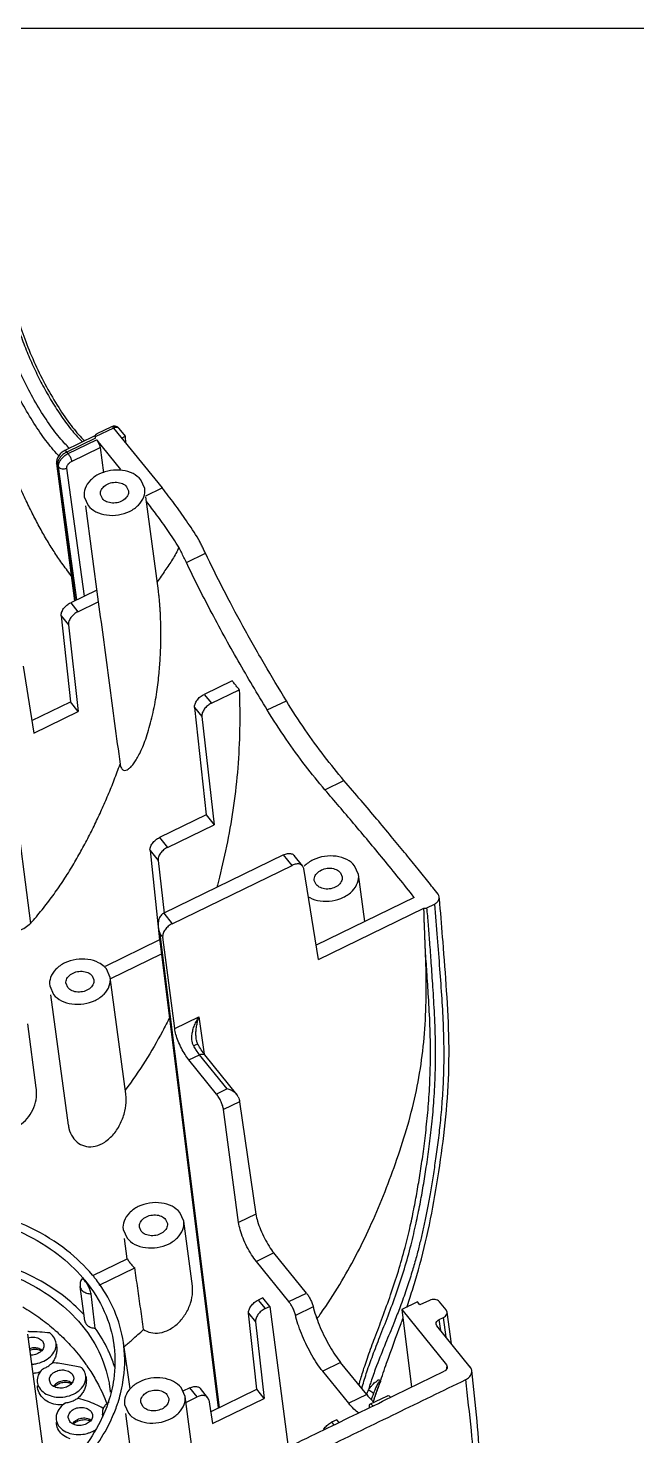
# Model space of a CAD drawing. Header units: inches. Extents: x 157915 to 159347, y -49911 to -48898.
# Drawn here: x 159001.9 to 159025.9, y -49791.5 to -49735.9 of the extents above; entities that cross this region are included whole.
import ezdxf

# ---------------------------------------------------------------- set-up
doc = ezdxf.new("R2010")
doc.units = ezdxf.units.IN
doc.header["$LTSCALE"] = 2
doc.header["$MEASUREMENT"] = 0
doc.layers.get('0').update_dxf_attribs({"linetype": 'CONTINUOUS'})
doc.layers.add('A', color=7, linetype='CONTINUOUS')

msp = doc.modelspace()

# ---------------------------------------------------------------- linework, layer by layer
at = {"color": 7, "linetype": 'Continuous'}
for p, q in [((159005.28, -49751.673), (159004.556, -49752.025)), ((159005.196, -49751.618), (159004.616, -49751.9)), ((159005.28, -49751.673), (159007.195, -49754.038)), ((159005.291, -49751.594), (159005.291, -49751.594)), ((159005.489, -49751.683), (159005.474, -49751.666)), ((159005.489, -49751.683), (159005.736, -49751.988)), ((159004.537, -49751.984), (159003.347, -49752.563)), ((159004.567, -49752.066), (159003.431, -49752.618)), ((159003.48, -49752.678), (159004.605, -49752.131)), ((159003.621, -49752.987), (159004.745, -49752.44)), ((159004.605, -49752.131), (159005.556, -49753.306)), ((159004.745, -49752.44), (159004.875, -49753.436)), ((159005.736, -49751.988), (159005.737, -49751.99)), ((159003.431, -49752.618), (159003.48, -49752.678)), ((159003.057, -49753.144), (159003.026, -49753.074)), ((159003.026, -49753.074), (159003.737, -49758.493)), ((159003.057, -49753.144), (159003.758, -49758.483)), ((159003.057, -49753.144), (159003.107, -49753.205)), ((159003.823, -49758.451), (159003.107, -49753.205)), ((159004.125, -49758.304), (159003.435, -49753.251)), ((159005.792, -49753.99), (159005.862, -49754.15)), ((159006.508, -49754.062), (159006.355, -49753.716)), ((159006.547, -49754.353), (159007.195, -49754.038)), ((159004.117, -49754.383), (159004.27, -49754.73)), ((159004.833, -49754.456), (159004.763, -49754.296)), ((159007.048, -49758.094), (159006.551, -49754.381)), ((159004.166, -49754.744), (159004.673, -49758.531)), ((159008.149, -49756.978), (159008.903, -49756.612)), ((159004.611, -49758.068), (159003.583, -49758.568)), ((159003.583, -49758.568), (159003.87, -49758.922)), ((159003.87, -49758.922), (159004.673, -49758.531)), ((159003.208, -49759.087), (159003.572, -49762.479)), ((159003.208, -49759.087), (159003.496, -49759.444)), ((159003.496, -49759.444), (159003.883, -49762.862)), ((159000.689, -49761.23), (159001.995, -49771.23)), ((159001.708, -49761.075), (159002.132, -49763.714)), ((159009.955, -49761.647), (159008.849, -49762.185)), ((159008.849, -49762.185), (159009.136, -49762.539)), ((159009.136, -49762.539), (159010.24, -49762.002)), ((159011.345, -49762.802), (159012.097, -49762.436)), ((159002.052, -49763.218), (159003.572, -49762.479)), ((159002.132, -49763.714), (159003.883, -49762.862)), ((159003.883, -49762.862), (159003.572, -49762.479)), ((159008.474, -49762.704), (159008.929, -49766.942)), ((159008.474, -49762.704), (159008.762, -49763.06)), ((159008.762, -49763.06), (159009.245, -49767.333)), ((159013.62, -49765.952), (159014.372, -49765.586)), ((159008.929, -49766.942), (159007.09, -49767.837)), ((159007.406, -49768.227), (159009.245, -49767.333)), ((159008.929, -49766.942), (159009.245, -49767.333)), ((159007.09, -49767.837), (159007.406, -49768.227)), ((159006.715, -49768.356), (159007.094, -49771.878)), ((159006.715, -49768.356), (159007.033, -49768.748)), ((159011.989, -49768.527), (159007.256, -49770.828)), ((159012.322, -49768.938), (159011.989, -49768.527)), ((159012.741, -49768.958), (159012.407, -49768.546)), ((159007.033, -49768.748), (159007.268, -49770.827)), ((159007.589, -49771.24), (159012.322, -49768.938)), ((159012.782, -49769.054), (159012.741, -49768.958)), ((159013.362, -49772.656), (159012.782, -49769.054)), ((159014.947, -49769.298), (159014.794, -49768.952)), ((159013.273, -49769.692), (159013.202, -49769.532)), ((159014.232, -49769.226), (159014.302, -49769.386)), ((159015.195, -49771.148), (159014.948, -49769.299)), ((159017.146, -49770.199), (159013.27, -49772.084)), ((159013.362, -49772.656), (159017.53, -49770.629)), ((159017.647, -49770.614), (159017.941, -49770.47)), ((159007.256, -49770.828), (159007.589, -49771.24)), ((159007.094, -49771.878), (159004.944, -49772.924)), ((159009.419, -49790.354), (159007.058, -49771.506)), ((159007.094, -49771.878), (159007.107, -49771.895)), ((159007.12, -49771.647), (159007.216, -49771.766)), ((159009.46, -49790.334), (159007.12, -49771.647)), ((159007.689, -49775.383), (159007.216, -49771.766)), ((159005.174, -49773.398), (159007.173, -49772.425)), ((159005.144, -49773.367), (159004.991, -49773.021)), ((159004.429, -49773.295), (159004.499, -49773.455)), ((159005.76, -49777.96), (159005.144, -49773.368)), ((159002.754, -49773.689), (159002.907, -49774.035)), ((159003.491, -49779.19), (159002.802, -49774.049)), ((159003.47, -49773.761), (159003.399, -49773.601)), ((159002.226, -49777.718), (159001.888, -49775.192)), ((159007.689, -49775.383), (159008.647, -49774.917)), ((159008.647, -49774.917), (159008.857, -49776.39)), ((159008.539, -49775.791), (159008.539, -49775.791)), ((159008.608, -49776.008), (159008.608, -49776.008)), ((159008.249, -49776.619), (159008.674, -49776.413)), ((159009.338, -49777.964), (159008.249, -49776.619)), ((159009.763, -49777.758), (159008.674, -49776.413)), ((159010.148, -49777.984), (159008.883, -49776.422)), ((159009.763, -49777.758), (159009.338, -49777.964)), ((159010.2, -49778.073), (159010.148, -49777.985)), ((159010.254, -49778.272), (159009.619, -49778.581)), ((159010.212, -49783.036), (159009.619, -49778.581)), ((159010.254, -49778.272), (159010.898, -49782.702)), ((159007.329, -49782.914), (159007.399, -49783.074)), ((159008.044, -49782.987), (159007.891, -49782.64)), ((159008.387, -49785.544), (159008.045, -49782.987)), ((159010.898, -49782.702), (159010.212, -49783.036)), ((159005.654, -49783.308), (159005.807, -49783.654)), ((159006.37, -49783.38), (159006.299, -49783.22)), ((159005.809, -49784.467), (159005.702, -49783.668)), ((159005.829, -49784.465), (159004.443, -49785.138)), ((159011.607, -49784.239), (159010.913, -49784.577)), ((159012.195, -49786.161), (159010.913, -49784.577)), ((159012.89, -49785.823), (159011.607, -49784.239)), ((159004.706, -49785.504), (159006.115, -49784.819)), ((159004.137, -49786.915), (159003.955, -49785.557)), ((159011.166, -49786.009), (159010.983, -49786.098)), ((159010.983, -49786.098), (159011.257, -49786.436)), ((159011.44, -49786.347), (159011.166, -49786.009)), ((159011.257, -49786.436), (159011.44, -49786.347)), ((159011.44, -49786.347), (159012.166, -49791.907)), ((159012.195, -49786.161), (159012.89, -49785.823)), ((159017.277, -49786.173), (159016.652, -49786.477)), ((159017.372, -49786.291), (159017.277, -49786.173)), ((159017.748, -49786.109), (159017.372, -49786.291)), ((159018.404, -49786.489), (159018.141, -49786.164)), ((159010.608, -49786.617), (159010.884, -49786.958)), ((159010.931, -49789.619), (159010.608, -49786.617)), ((159013.16, -49786.37), (159012.463, -49786.71)), ((159016.652, -49786.477), (159018.419, -49788.66)), ((159016.652, -49786.477), (159017.043, -49789.536)), ((159018.13, -49786.869), (159018.297, -49786.788)), ((159018.192, -49787.304), (159018.13, -49786.869)), ((159018.403, -49787.564), (159018.297, -49786.788)), ((159018.441, -49786.572), (159018.404, -49786.489)), ((159018.611, -49787.821), (159018.441, -49786.572)), ((159002.547, -49792.359), (159001.888, -49787.438)), ((159010.884, -49786.958), (159011.225, -49789.983)), ((159018.041, -49787.118), (159018.011, -49787.049)), ((159019.356, -49788.741), (159018.041, -49787.118)), ((159002.464, -49787.713), (159002.522, -49787.833)), ((159005.934, -49789.604), (159005.664, -49787.769)), ((159014.241, -49788.559), (159013.532, -49788.903)), ((159015.27, -49789.83), (159014.241, -49788.559)), ((159003.639, -49789.014), (159003.697, -49789.133)), ((159014.561, -49790.174), (159013.532, -49788.903)), ((159002.805, -49789.419), (159002.742, -49789.26)), ((159008.1, -49789.9), (159007.946, -49789.554)), ((159008.285, -49789.569), (159008.017, -49789.699)), ((159008.572, -49789.923), (159008.285, -49789.569)), ((159008.991, -49789.943), (159008.703, -49789.588)), ((159009.107, -49790.505), (159010.931, -49789.619)), ((159011.225, -49789.983), (159010.931, -49789.619)), ((159005.709, -49790.221), (159005.862, -49790.568)), ((159006.425, -49790.294), (159006.354, -49790.134)), ((159007.384, -49789.828), (159007.454, -49789.987)), ((159008.588, -49793.544), (159008.1, -49789.901)), ((159008.131, -49790.137), (159008.572, -49789.923)), ((159009.032, -49790.039), (159008.991, -49789.943)), ((159009.032, -49790.039), (159009.183, -49790.976)), ((159009.183, -49790.976), (159011.225, -49789.983)), ((159015.27, -49789.83), (159014.561, -49790.174)), ((159015.397, -49790.213), (159016.092, -49789.874)), ((159003.55, -49790.894), (159003.487, -49790.736)), ((159004.384, -49790.489), (159004.442, -49790.609)), ((159004.846, -49790.669), (159004.838, -49790.609)), ((159006.316, -49794.752), (159005.757, -49790.582)), ((159014.091, -49790.823), (159013.885, -49790.924)), ((159013.885, -49790.924), (159013.97, -49791.03)), ((159014.177, -49790.929), (159014.091, -49790.823))]:
    msp.add_line(p, q, dxfattribs=at)
for points, start_tangent, end_tangent in [([(159001.269, -49746.755), (159001.414, -49747.385), (159001.636, -49748.089), (159001.895, -49748.759), (159002.177, -49749.391), (159002.488, -49750.006), (159002.836, -49750.617), (159003.227, -49751.222), (159003.651, -49751.784), (159004.052, -49752.22)], (0.176825, -0.984242), (0.72148, -0.692436)), ([(159001.357, -49746.734), (159001.521, -49747.405), (159001.807, -49748.258), (159002.182, -49749.154), (159002.625, -49750.04), (159003.109, -49750.863), (159003.603, -49751.572), (159004.076, -49752.125), (159004.133, -49752.183)], (0.190752, -0.981638), (0.711734, -0.702449)), ([(159003.318, -49752.248), (159002.852, -49751.672), (159002.38, -49750.966), (159001.928, -49750.17), (159001.52, -49749.325), (159001.177, -49748.474), (159000.917, -49747.662), (159000.756, -49746.932)], (-0.674044, 0.738692), (-0.158606, 0.987342)), ([(159003.02, -49752.67), (159002.552, -49752.092), (159002.077, -49751.392), (159001.618, -49750.603), (159001.194, -49749.762), (159000.825, -49748.903), (159000.527, -49748.065)], (-0.668956, 0.743302), (-0.301486, 0.953471)), ([(159004.561, -49751.957), (159004.598, -49751.91)], (0.358007, 0.933719), (0.818832, 0.574033)), ([(159004.598, -49751.91), (159004.614, -49751.901)], (0.818832, 0.574033), (0.8959, 0.444257)), ([(159005.261, -49751.597), (159005.196, -49751.618)], (-0.985852, -0.167619), (-0.898892, -0.43817)), ([(159005.226, -49751.622), (159005.197, -49751.62)], (-0.944, 0.329946), (-0.967435, -0.253118)), ([(159005.28, -49751.673), (159005.226, -49751.622)], (-0.629288, 0.777173), (-0.944, 0.329946)), ([(159005.292, -49751.594), (159005.261, -49751.597)], (-0.99921, -0.039749), (-0.985852, -0.167619)), ([(159005.31, -49751.66), (159005.28, -49751.673)], (-0.936535, -0.350573), (-0.899307, -0.437318)), ([(159005.291, -49751.594), (159005.387, -49751.61)], (0.999342, 0.03628), (0.934445, -0.356106)), ([(159005.379, -49751.606), (159005.303, -49751.593), (159005.292, -49751.594)], (-0.946166, 0.323683), (-0.999065, -0.043238)), ([(159005.387, -49751.644), (159005.31, -49751.66)], (-0.999429, -0.033803), (-0.936535, -0.350573)), ([(159005.473, -49751.665), (159005.444, -49751.64), (159005.379, -49751.606)], (-0.708542, 0.705669), (-0.946166, 0.323683)), ([(159005.387, -49751.61), (159005.471, -49751.663)], (0.934445, -0.356106), (0.717936, -0.696109)), ([(159005.489, -49751.683), (159005.471, -49751.666), (159005.387, -49751.644)], (-0.616744, 0.787164), (-0.999429, -0.033803)), ([(159003.483, -49752.42), (159003.318, -49752.248)], (-0.710658, 0.703538), (-0.674044, 0.738692)), ([(159003.539, -49752.474), (159003.483, -49752.42)], (-0.72438, 0.689401), (-0.710658, 0.703538)), ([(159004.556, -49752.025), (159004.556, -49751.973)], (-0.159149, 0.987255), (0.191115, 0.981568)), ([(159004.556, -49751.973), (159004.561, -49751.957)], (0.191115, 0.981568), (0.358007, 0.933719)), ([(159004.567, -49752.066), (159004.561, -49752.046), (159004.556, -49752.025)], (-0.35159, 0.936154), (-0.162136, 0.986768)), ([(159004.605, -49752.131), (159004.652, -49752.199), (159004.695, -49752.282), (159004.728, -49752.367), (159004.745, -49752.44)], (0.629288, -0.777173), (0.129546, -0.991573)), ([(159005.737, -49751.99), (159005.726, -49752.006), (159005.681, -49752.036), (159005.604, -49752.074)], (0.017753, -0.999842), (-0.899307, -0.437318)), ([(159005.746, -49752.068), (159005.737, -49751.99)], (-0.099494, 0.995038), (-0.115414, 0.993317)), ([(159005.76, -49752.255), (159005.746, -49752.068)], (-0.054627, 0.998507), (-0.099494, 0.995038)), ([(159003.047, -49752.889), (159003.025, -49753.059), (159003.026, -49753.073)], (-0.32744, -0.944872), (0.131492, -0.991317)), ([(159003.112, -49752.77), (159003.02, -49752.67)], (-0.686373, 0.72725), (-0.668956, 0.743302)), ([(159003.14, -49752.726), (159003.047, -49752.889)], (-0.636378, -0.771377), (-0.32744, -0.944872)), ([(159003.195, -49752.798), (159003.109, -49752.919), (159003.063, -49753.04), (159003.057, -49753.075)], (-0.663423, -0.748245), (-0.115042, -0.993361)), ([(159003.107, -49753.205), (159003.112, -49753.101), (159003.158, -49752.98)], (-0.134171, 0.990958), (0.475356, 0.879793)), ([(159003.287, -49752.597), (159003.14, -49752.726)], (-0.84434, -0.535808), (-0.636378, -0.771377)), ([(159003.158, -49752.98), (159003.244, -49752.858)], (0.475356, 0.879793), (0.661907, 0.749586)), ([(159003.309, -49752.693), (159003.195, -49752.798)], (-0.799439, -0.600748), (-0.663423, -0.748245)), ([(159003.244, -49752.858), (159003.358, -49752.753)], (0.661907, 0.749586), (0.798823, 0.601566)), ([(159003.347, -49752.563), (159003.287, -49752.597)], (-0.89923, -0.437476), (-0.84434, -0.535808)), ([(159003.431, -49752.618), (159003.309, -49752.693)], (-0.899332, -0.437267), (-0.799439, -0.600748)), ([(159003.431, -49752.618), (159003.374, -49752.566), (159003.348, -49752.566)], (-0.629288, 0.777172), (-0.96022, -0.279244)), ([(159003.358, -49752.753), (159003.433, -49752.703)], (0.798823, 0.601566), (0.864803, 0.502111)), ([(159003.435, -49753.251), (159003.437, -49753.199), (159003.46, -49753.138), (159003.503, -49753.077), (159003.56, -49753.025), (159003.621, -49752.987)], (-0.135587, 0.990765), (0.899357, 0.437214)), ([(159003.433, -49752.703), (159003.48, -49752.678)], (0.864803, 0.502111), (0.899333, 0.437264)), ([(159003.48, -49752.678), (159003.542, -49752.774), (159003.594, -49752.886), (159003.621, -49752.987)], (0.629288, -0.777173), (0.135348, -0.990798)), ([(159003.606, -49757.501), (159003.556, -49757.436), (159003.367, -49757.186), (159003.196, -49756.949), (159003.039, -49756.719), (159002.889, -49756.489), (159002.74, -49756.253), (159002.592, -49756.007), (159002.447, -49755.752), (159002.306, -49755.492), (159002.168, -49755.229), (159002.032, -49754.961), (159001.896, -49754.684), (159001.758, -49754.398), (159001.619, -49754.104), (159001.479, -49753.805), (159001.338, -49753.501), (159001.197, -49753.195)], (-0.619168, 0.785258), (-0.415847, 0.909434)), ([(159003.057, -49753.075), (159003.057, -49753.144)], (-0.115042, -0.993361), (0.131553, -0.991309)), ([(159003.107, -49753.205), (159003.194, -49753.265), (159003.314, -49753.282)], (0.630808, -0.775939), (0.998074, 0.062039)), ([(159003.314, -49753.282), (159003.435, -49753.251)], (0.998074, 0.062039), (0.899307, 0.437318)), ([(159006.355, -49753.716), (159006.047, -49753.472), (159005.627, -49753.343), (159005.16, -49753.347), (159004.715, -49753.485), (159004.362, -49753.735), (159004.153, -49754.06), (159004.117, -49754.383)], (-0.629288, 0.777173), (0.131358, -0.991335)), ([(159004.27, -49754.73), (159004.578, -49754.973), (159004.998, -49755.103), (159005.466, -49755.098), (159005.91, -49754.96), (159006.263, -49754.71), (159006.472, -49754.386), (159006.508, -49754.062)], (0.629288, -0.777173), (-0.131358, 0.991335)), ([(159004.763, -49754.296), (159004.761, -49754.286), (159004.799, -49754.103), (159004.938, -49753.944), (159005.151, -49753.84), (159005.397, -49753.812), (159005.625, -49753.866), (159005.792, -49753.99)], (-0.135033, 0.990841), (0.629288, -0.777173)), ([(159008.63, -49756.059), (159008.152, -49755.331), (159007.672, -49754.655), (159007.195, -49754.038)], (-0.534308, 0.84529), (-0.629288, 0.777173)), ([(159005.862, -49754.15), (159005.864, -49754.16), (159005.826, -49754.343), (159005.687, -49754.502), (159005.474, -49754.605), (159005.228, -49754.633), (159005, -49754.58), (159004.833, -49754.456)], (0.135033, -0.990841), (-0.629288, 0.777173)), ([(159007.857, -49756.379), (159007.418, -49755.715), (159006.977, -49755.094), (159006.576, -49754.568)], (-0.539184, 0.842188), (-0.619742, 0.784805)), ([(159008.641, -49756.078), (159008.629, -49756.059)], (-0.544588, 0.838704), (-0.534308, 0.84529)), ([(159008.654, -49756.097), (159008.641, -49756.078)], (-0.487501, 0.873123), (-0.544588, 0.838704)), ([(159008.674, -49756.138), (159008.663, -49756.118), (159008.654, -49756.097)], (-0.439327, 0.898327), (-0.487501, 0.873123)), ([(159008.903, -49756.612), (159008.827, -49756.452), (159008.75, -49756.294), (159008.674, -49756.138)], (-0.432872, 0.901455), (-0.439286, 0.898347)), ([(159007.857, -49756.379), (159007.603, -49756.852), (159007.306, -49757.298), (159007.001, -49757.748)], (-0.398322, -0.917246), (-0.55888, -0.829249)), ([(159008.149, -49756.978), (159008.052, -49756.776), (159007.954, -49756.577), (159007.857, -49756.379)], (-0.434059, 0.900884), (-0.442448, 0.896794)), ([(159012.097, -49762.436), (159011.233, -49760.992), (159010.383, -49759.493), (159009.596, -49758.008), (159008.903, -49756.612)], (-0.520788, 0.853686), (-0.432872, 0.901455)), ([(159011.345, -49762.802), (159010.198, -49760.866), (159009.096, -49758.861), (159008.149, -49756.978)], (-0.520651, 0.853769), (-0.434059, 0.900884)), ([(159003.208, -49759.087), (159003.226, -49758.949), (159003.303, -49758.802), (159003.429, -49758.668), (159003.583, -49758.568)], (-0.106838, 0.994276), (0.899307, 0.437318)), ([(159004.673, -49758.531), (159005.102, -49761.73), (159005.532, -49764.938)], (0.132814, -0.991141), (0.133067, -0.991107)), ([(159005.669, -49765.175), (159005.759, -49765.182), (159005.855, -49765.138), (159005.956, -49765.054), (159006.061, -49764.931), (159006.169, -49764.771), (159006.28, -49764.574), (159006.394, -49764.332), (159006.513, -49764.036), (159006.631, -49763.689), (159006.74, -49763.307), (159006.837, -49762.904), (159006.918, -49762.494), (159006.985, -49762.092), (159007.036, -49761.711), (159007.074, -49761.354), (159007.102, -49761.023), (159007.122, -49760.715), (159007.134, -49760.43), (159007.142, -49760.166), (159007.145, -49759.921), (159007.145, -49759.694), (159007.142, -49759.484), (159007.137, -49759.291), (159007.13, -49759.113), (159007.123, -49758.95), (159007.114, -49758.8), (159007.104, -49758.662), (159007.095, -49758.537), (159007.084, -49758.422), (159007.074, -49758.315), (159007.063, -49758.216), (159007.051, -49758.122), (159007.048, -49758.093)], (0.923355, -0.383946), (-0.132661, 0.991161)), ([(159003.87, -49758.922), (159003.716, -49759.022), (159003.591, -49759.156), (159003.513, -49759.305), (159003.496, -49759.444)], (-0.899307, -0.437318), (0.112249, -0.99368)), ([(159010.24, -49762.002), (159010.144, -49761.883), (159010.049, -49761.765), (159009.955, -49761.647)], (-0.630195, 0.776437), (-0.622808, 0.782375)), ([(159008.474, -49762.704), (159008.492, -49762.566), (159008.569, -49762.419), (159008.695, -49762.285), (159008.849, -49762.185)], (-0.106838, 0.994276), (0.899307, 0.437318)), ([(159010.24, -49762.002), (159010.252, -49763.566), (159010.178, -49765.088), (159010.015, -49766.57), (159009.769, -49768.01), (159009.455, -49769.399), (159009.347, -49769.816)], (0.033469, -0.99944), (-0.256574, -0.966525)), ([(159014.372, -49765.586), (159013.605, -49764.64), (159012.838, -49763.583), (159012.097, -49762.436)], (-0.651378, 0.758753), (-0.520788, 0.853686)), ([(159009.136, -49762.539), (159008.982, -49762.639), (159008.857, -49762.773), (159008.78, -49762.921), (159008.762, -49763.06)], (-0.899307, -0.437318), (0.112249, -0.99368)), ([(159013.62, -49765.952), (159012.853, -49765.006), (159012.088, -49763.95), (159011.345, -49762.802)], (-0.651445, 0.758696), (-0.520651, 0.853769)), ([(159001.995, -49771.23), (159002.453, -49770.689), (159002.877, -49770.136), (159003.267, -49769.576), (159003.623, -49769.012), (159003.951, -49768.447), (159004.255, -49767.881), (159004.539, -49767.314), (159004.806, -49766.741), (159005.061, -49766.158), (159005.303, -49765.56), (159005.532, -49764.938)], (0.663221, 0.748423), (0.331864, 0.943327)), ([(159005.532, -49764.938), (159005.585, -49765.094), (159005.669, -49765.175)], (0.187039, -0.982353), (0.923355, -0.383946)), ([(159018.087, -49770.073), (159017.681, -49769.561), (159017.242, -49769.014), (159016.764, -49768.426), (159016.241, -49767.794), (159015.671, -49767.113), (159015.049, -49766.379), (159014.372, -49765.586)], (-0.617471, 0.786594), (-0.651378, 0.758753)), ([(159017.146, -49770.199), (159015.93, -49768.692), (159014.751, -49767.278), (159013.62, -49765.952)], (-0.619999, 0.784603), (-0.651445, 0.758696)), ([(159006.715, -49768.356), (159006.733, -49768.218), (159006.811, -49768.071), (159006.936, -49767.937), (159007.09, -49767.837)], (-0.106838, 0.994276), (0.899307, 0.437318)), ([(159007.406, -49768.227), (159007.252, -49768.327), (159007.127, -49768.461), (159007.05, -49768.61), (159007.033, -49768.748)], (-0.899307, -0.437318), (0.112249, -0.99368)), ([(159011.989, -49768.527), (159012.149, -49768.474), (159012.293, -49768.477), (159012.398, -49768.535), (159012.406, -49768.545)], (0.899307, 0.437318), (0.624994, -0.78063)), ([(159014.794, -49768.952), (159014.486, -49768.709), (159014.067, -49768.579), (159013.599, -49768.584), (159013.155, -49768.721), (159012.802, -49768.971)], (-0.629288, 0.777173), (-0.699013, -0.715109)), ([(159012.741, -49768.958), (159012.732, -49768.948), (159012.627, -49768.889), (159012.482, -49768.885), (159012.322, -49768.938)], (-0.625294, 0.78039), (-0.899307, -0.437318)), ([(159013.202, -49769.532), (159013.201, -49769.522), (159013.239, -49769.339), (159013.378, -49769.18), (159013.591, -49769.076), (159013.836, -49769.048), (159014.065, -49769.102), (159014.232, -49769.226)], (-0.135033, 0.990841), (0.629288, -0.777173)), ([(159012.955, -49770.174), (159013.018, -49770.21), (159013.438, -49770.339), (159013.905, -49770.334), (159014.35, -49770.197), (159014.703, -49769.947), (159014.911, -49769.622), (159014.947, -49769.298)], (0.857371, -0.514699), (-0.131358, 0.991335)), ([(159014.302, -49769.386), (159014.303, -49769.396), (159014.266, -49769.579), (159014.127, -49769.738), (159013.913, -49769.842), (159013.668, -49769.87), (159013.44, -49769.816), (159013.273, -49769.692)], (0.135033, -0.990841), (-0.629288, 0.777173)), ([(159017.941, -49770.47), (159018.054, -49770.391), (159018.122, -49770.284), (159018.134, -49770.189)], (0.899309, 0.437314), (-0.094045, 0.995568)), ([(159018.134, -49770.189), (159018.132, -49770.174), (159018.087, -49770.073)], (-0.094045, 0.995568), (-0.617411, 0.786641)), ([(159018.159, -49770.452), (159018.134, -49770.189)], (-0.09097, 0.995854), (-0.096177, 0.995364)), ([(159015.096, -49789.524), (159015.278, -49788.93), (159015.51, -49788.279), (159015.79, -49787.551), (159016.113, -49786.721), (159016.446, -49785.81), (159016.756, -49784.862), (159017.022, -49783.913), (159017.221, -49783.061), (159017.374, -49782.311), (159017.503, -49781.594), (159017.622, -49780.852), (159017.737, -49780.039), (159017.841, -49779.15), (159017.925, -49778.189), (159017.977, -49777.144), (159017.986, -49776.024), (159017.947, -49774.827), (159017.883, -49773.726), (159017.819, -49772.783), (159017.76, -49771.969), (159017.704, -49771.256), (159017.647, -49770.613)], (0.265174, 0.964201), (-0.095822, 0.995399)), ([(159017.942, -49770.47), (159018.055, -49771.8), (159018.147, -49773.033), (159018.23, -49774.203), (159018.289, -49775.319), (159018.311, -49776.364), (159018.293, -49777.338), (159018.242, -49778.253), (159018.167, -49779.102), (159018.076, -49779.884), (159017.977, -49780.607), (159017.874, -49781.278), (159017.769, -49781.899), (159017.666, -49782.462), (159017.563, -49782.978), (159017.457, -49783.467), (159017.343, -49783.952), (159017.212, -49784.456), (159017.054, -49785.003), (159016.859, -49785.61), (159016.621, -49786.28)], (0.096519, -0.995331), (-0.348669, -0.937246)), ([(159016.957, -49786.067), (159017.184, -49785.349), (159017.645, -49783.582), (159018.002, -49781.741), (159018.282, -49779.84), (159018.47, -49777.883), (159018.516, -49775.885), (159018.425, -49773.892), (159018.282, -49771.957), (159018.159, -49770.452)], (0.31299, 0.949756), (-0.09097, 0.995854)), ([(159017.53, -49770.629), (159017.589, -49770.631), (159017.647, -49770.614)], (0.983012, -0.183539), (0.899307, 0.437318)), ([(159017.588, -49772.298), (159017.58, -49772.109), (159017.574, -49771.944), (159017.568, -49771.793), (159017.563, -49771.656), (159017.558, -49771.531), (159017.553, -49771.417), (159017.549, -49771.314), (159017.546, -49771.221), (159017.543, -49771.136), (159017.54, -49771.058), (159017.538, -49770.986), (159017.536, -49770.92), (159017.534, -49770.857), (159017.533, -49770.798), (159017.532, -49770.741), (159017.531, -49770.685), (159017.53, -49770.629)], (-0.040369, 0.999185), (-0.012357, 0.999924)), ([(159001.995, -49771.23), (159001.785, -49771.408), (159001.568, -49771.492), (159001.378, -49771.48), (159001.244, -49771.388)], (-0.663221, -0.748423), (-0.637381, 0.770548)), ([(159007.256, -49770.828), (159007.14, -49770.923), (159007.065, -49771.067), (159007.035, -49771.241), (159007.042, -49771.372)], (-0.893701, -0.448663), (0.124336, -0.99224)), ([(159007.589, -49771.24), (159007.434, -49771.341), (159007.308, -49771.477), (159007.231, -49771.626), (159007.216, -49771.766)], (-0.899307, -0.437318), (0.129546, -0.991573)), ([(159007.042, -49771.372), (159007.054, -49771.444), (159007.12, -49771.647)], (0.124336, -0.99224), (0.415976, -0.909376)), ([(159013.457, -49786.631), (159014.206, -49785.48), (159015.395, -49783.222), (159016.407, -49780.703), (159017.195, -49777.994), (159017.577, -49775.222), (159017.588, -49772.298)], (0.569703, 0.821851), (-0.040266, 0.999189)), ([(159014.965, -49789.455), (159015.111, -49788.951), (159015.328, -49788.305), (159015.591, -49787.587), (159015.895, -49786.775), (159016.215, -49785.885), (159016.519, -49784.956), (159016.784, -49784.027), (159016.991, -49783.172), (159017.147, -49782.42), (159017.276, -49781.718), (159017.394, -49781.003), (159017.506, -49780.231), (159017.611, -49779.384), (159017.7, -49778.468), (159017.762, -49777.477), (159017.787, -49776.408), (159017.767, -49775.263), (159017.71, -49774.13), (159017.646, -49773.138), (159017.588, -49772.295)], (0.255826, 0.966723), (-0.070685, 0.997499)), ([(159004.683, -49772.778), (159004.264, -49772.648), (159003.796, -49772.653), (159003.352, -49772.79), (159002.999, -49773.041), (159002.79, -49773.365), (159002.754, -49773.689)], (-0.888893, 0.458115), (0.131358, -0.991335)), ([(159004.909, -49772.933), (159004.683, -49772.778)], (-0.734584, 0.678518), (-0.888893, 0.458115)), ([(159004.991, -49773.021), (159004.909, -49772.933)], (-0.629288, 0.777173), (-0.734584, 0.678518)), ([(159002.907, -49774.035), (159003.215, -49774.279), (159003.635, -49774.408), (159004.102, -49774.403), (159004.546, -49774.266), (159004.9, -49774.016), (159005.108, -49773.691), (159005.144, -49773.367)], (0.629288, -0.777173), (-0.131358, 0.991335)), ([(159003.399, -49773.601), (159003.398, -49773.591), (159003.435, -49773.408), (159003.575, -49773.249), (159003.788, -49773.145), (159004.033, -49773.117), (159004.262, -49773.171), (159004.429, -49773.295)], (-0.135033, 0.990841), (0.629288, -0.777173)), ([(159004.499, -49773.455), (159004.5, -49773.465), (159004.463, -49773.648), (159004.324, -49773.807), (159004.11, -49773.911), (159003.865, -49773.939), (159003.636, -49773.885), (159003.47, -49773.761)], (0.135033, -0.990841), (-0.629288, 0.777173)), ([(159007.496, -49774.924), (159007.205, -49775.492), (159006.524, -49776.662), (159005.733, -49777.813)], (-0.440365, -0.897819), (-0.596687, -0.802474)), ([(159008.368, -49775.819), (159008.366, -49775.803), (159008.37, -49775.647), (159008.399, -49775.479), (159008.454, -49775.298), (159008.536, -49775.11), (159008.647, -49774.917)], (-0.087487, 0.996166), (0.54512, 0.838358)), ([(159008.539, -49775.791), (159008.539, -49775.785), (159008.527, -49775.637), (159008.532, -49775.474), (159008.553, -49775.298), (159008.591, -49775.111), (159008.647, -49774.917)], (-0.14103, 0.990005), (0.318197, 0.948024)), ([(159008.249, -49776.619), (159008.098, -49776.406), (159007.953, -49776.15), (159007.829, -49775.877), (159007.738, -49775.612), (159007.689, -49775.383)], (-0.629288, 0.777173), (-0.129546, 0.991573)), ([(159008.557, -49775.878), (159008.539, -49775.791)], (-0.252368, 0.967631), (-0.141923, 0.989878)), ([(159008.389, -49775.94), (159008.368, -49775.819)], (-0.268341, 0.963324), (-0.087487, 0.996166)), ([(159008.435, -49776.054), (159008.389, -49775.94)], (-0.48941, 0.872054), (-0.268341, 0.963324)), ([(159008.435, -49776.054), (159008.534, -49776.013), (159008.596, -49776.002), (159008.604, -49776.01)], (0.898353, 0.439274), (0.518023, -0.855366)), ([(159008.46, -49776.098), (159008.435, -49776.054)], (-0.502766, 0.864422), (-0.48952, 0.871992)), ([(159008.554, -49776.248), (159008.46, -49776.098)], (-0.553542, 0.832821), (-0.502766, 0.864422)), ([(159008.674, -49776.413), (159008.554, -49776.248)], (-0.62933, 0.777138), (-0.553542, 0.832821)), ([(159008.598, -49775.99), (159008.557, -49775.878)], (-0.451831, 0.892103), (-0.252368, 0.967631)), ([(159008.608, -49776.008), (159008.598, -49775.99)], (-0.492107, 0.870535), (-0.451831, 0.892103)), ([(159008.67, -49776.115), (159008.608, -49776.008)], (-0.517596, 0.855625), (-0.489235, 0.872152)), ([(159008.807, -49776.323), (159008.67, -49776.115)], (-0.584729, 0.811229), (-0.517596, 0.855625)), ([(159008.883, -49776.422), (159008.847, -49776.376), (159008.807, -49776.323)], (-0.627438, 0.778666), (-0.584729, 0.811229)), ([(159008.674, -49776.413), (159008.781, -49776.384), (159008.865, -49776.405), (159008.882, -49776.423)], (0.899307, 0.437318), (0.619071, -0.785335)), ([(159000.041, -49778.774), (159000.307, -49779.089), (159000.641, -49779.285), (159001.012, -49779.35), (159001.381, -49779.278), (159001.718, -49779.076), (159001.987, -49778.77), (159002.165, -49778.391), (159002.238, -49777.984), (159002.226, -49777.716)], (0.511509, -0.859278), (-0.132493, 0.991184)), ([(159003.662, -49779.669), (159003.903, -49779.913), (159004.203, -49780.032), (159004.552, -49780.02), (159004.926, -49779.859), (159005.282, -49779.539), (159005.556, -49779.111), (159005.721, -49778.637), (159005.774, -49778.184), (159005.758, -49777.951)], (0.550909, -0.834565), (-0.136033, 0.990704)), ([(159009.619, -49778.581), (159009.584, -49778.435), (159009.519, -49778.267), (159009.433, -49778.101), (159009.338, -49777.964)], (-0.132153, 0.991229), (-0.629288, 0.777173)), ([(159010.148, -49777.985), (159010.139, -49777.974), (159010.039, -49777.886), (159009.911, -49777.813), (159009.763, -49777.758)], (-0.629561, 0.776951), (-0.961882, 0.273466)), ([(159010.2, -49778.073), (159010.234, -49778.178), (159010.254, -49778.272)], (0.348927, -0.93715), (0.143731, -0.989617)), ([(159003.491, -49779.193), (159003.516, -49779.326), (159003.662, -49779.669)], (0.132229, -0.991219), (0.550909, -0.834565)), ([(159004.441, -49785.109), (159003.435, -49784.14), (159002.019, -49783.256), (159000.352, -49782.625), (158998.525, -49782.282), (158996.6, -49782.237), (158994.684, -49782.495), (158992.838, -49783.045), (158992.349, -49783.248)], (-0.641432, 0.76718), (-0.914678, -0.404184)), ([(159007.891, -49782.64), (159007.583, -49782.397), (159007.164, -49782.267), (159006.696, -49782.272), (159006.252, -49782.41), (159005.899, -49782.66), (159005.69, -49782.984), (159005.654, -49783.308)], (-0.629288, 0.777173), (0.131358, -0.991335)), ([(158989.187, -49785.923), (158990.028, -49785.065), (158991.393, -49784.075), (158992.993, -49783.297), (158994.737, -49782.775), (158996.571, -49782.525), (158998.393, -49782.561), (159000.144, -49782.881), (159001.73, -49783.47), (159003.094, -49784.305), (159004.068, -49785.225)], (0.64213, 0.766596), (0.650017, -0.75992)), ([(159005.807, -49783.654), (159006.115, -49783.898), (159006.535, -49784.027), (159007.002, -49784.023), (159007.447, -49783.885), (159007.8, -49783.635), (159008.008, -49783.31), (159008.045, -49782.987)], (0.629288, -0.777173), (-0.131358, 0.991335)), ([(159006.299, -49783.22), (159006.298, -49783.21), (159006.336, -49783.027), (159006.475, -49782.868), (159006.688, -49782.765), (159006.933, -49782.737), (159007.162, -49782.79), (159007.329, -49782.914)], (-0.135033, 0.990841), (0.629288, -0.777173)), ([(159010.898, -49782.702), (159010.963, -49782.986), (159011.08, -49783.316), (159011.236, -49783.655), (159011.419, -49783.975), (159011.607, -49784.239)], (0.143731, -0.989617), (0.629288, -0.777173)), ([(159007.399, -49783.074), (159007.4, -49783.084), (159007.363, -49783.267), (159007.224, -49783.426), (159007.01, -49783.53), (159006.765, -49783.558), (159006.537, -49783.504), (159006.37, -49783.38)], (0.135033, -0.990841), (-0.629288, 0.777173)), ([(159010.913, -49784.577), (159010.725, -49784.312), (159010.543, -49783.992), (159010.389, -49783.652), (159010.274, -49783.321), (159010.212, -49783.036)], (-0.629288, 0.777173), (-0.132153, 0.991229)), ([(158990.184, -49787.178), (158990.529, -49786.856), (158991.834, -49785.909), (158993.365, -49785.165), (158995.032, -49784.666), (158996.786, -49784.427), (158998.529, -49784.461), (159000.203, -49784.768), (159001.72, -49785.331), (159003.024, -49786.129), (159003.998, -49787.06)], (0.710073, 0.704128), (0.640998, -0.767543)), ([(159004.111, -49786.676), (159003.246, -49785.896), (159002.119, -49785.192), (159000.833, -49784.657), (158999.419, -49784.304)], (-0.678893, 0.734237), (-0.984887, 0.173198)), ([(159005.829, -49784.465), (159005.859, -49784.531), (159005.897, -49784.595), (159005.941, -49784.656)], (0.366245, -0.930518), (0.629288, -0.777173)), ([(159005.941, -49784.656), (159005.993, -49784.714), (159006.051, -49784.768), (159006.115, -49784.819)], (0.629288, -0.777173), (0.812967, -0.58231)), ([(159004.068, -49785.225), (159004.169, -49785.346)], (0.650017, -0.75992), (0.629288, -0.777173)), ([(159004.456, -49785.127), (159004.441, -49785.109)], (-0.63846, 0.769655), (-0.641432, 0.76718)), ([(159004.552, -49785.246), (159004.456, -49785.127)], (-0.618831, 0.785524), (-0.63846, 0.769655)), ([(159004.729, -49785.483), (159004.552, -49785.246)], (-0.579033, 0.815304), (-0.618831, 0.785524)), ([(159006.347, -49786.445), (159006.231, -49785.633), (159006.115, -49784.819)], (-0.14102, 0.990007), (-0.140798, 0.990038)), ([(159004.005, -49785.287), (159003.974, -49785.36), (159003.953, -49785.458), (159003.955, -49785.557)], (-0.476605, -0.879118), (0.13274, -0.991151)), ([(159003.955, -49785.557), (159003.977, -49785.633), (159004.069, -49785.748), (159004.214, -49785.824), (159004.389, -49785.851)], (0.134507, -0.990913), (0.999966, -0.008226)), ([(159004.172, -49785.372), (159004.119, -49785.314), (159004.069, -49785.277), (159004.027, -49785.269), (159004.006, -49785.288)], (-0.629288, 0.777173), (-0.528843, -0.84872)), ([(159004.169, -49785.346), (159004.911, -49786.549), (159005.288, -49787.864), (159005.298, -49787.945)], (0.629288, -0.777173), (0.119715, -0.992808)), ([(159004.389, -49785.851), (159004.371, -49785.764), (159004.341, -49785.672), (159004.305, -49785.588), (159004.265, -49785.511), (159004.219, -49785.436), (159004.172, -49785.372)], (-0.117797, 0.993038), (-0.629288, 0.777173)), ([(159005.664, -49787.77), (159005.31, -49786.516), (159004.729, -49785.483)], (-0.14571, 0.989327), (-0.579033, 0.815304)), ([(159006.462, -49787.257), (159006.741, -49787.381), (159007.093, -49787.392), (159007.464, -49787.267), (159007.821, -49787.009), (159008.114, -49786.649), (159008.316, -49786.216), (159008.397, -49785.777), (159008.386, -49785.536)], (0.817849, -0.575432), (-0.135365, 0.990796)), ([(159004.549, -49787.209), (159004.497, -49786.764), (159004.443, -49786.311), (159004.389, -49785.851)], (-0.117471, 0.993076), (-0.117797, 0.993038)), ([(159010.608, -49786.617), (159010.626, -49786.479), (159010.704, -49786.332), (159010.829, -49786.198), (159010.983, -49786.098)], (-0.106838, 0.994276), (0.899307, 0.437318)), ([(159012.463, -49786.71), (159012.42, -49786.571), (159012.356, -49786.421), (159012.278, -49786.279), (159012.195, -49786.161)], (-0.228535, 0.973536), (-0.629288, 0.777173)), ([(159012.89, -49785.823), (159012.972, -49785.941), (159013.051, -49786.083), (159013.116, -49786.233), (159013.16, -49786.37)], (0.629288, -0.777173), (0.238272, -0.971198)), ([(159016.621, -49786.28), (159016.56, -49786.442)], (-0.348669, -0.937246), (-0.354865, -0.934918)), ([(159016.849, -49786.39), (159016.957, -49786.067)], (0.322827, 0.946458), (0.31299, 0.949756)), ([(159018.141, -49786.164), (159018.067, -49786.106), (159017.966, -49786.075), (159017.853, -49786.076), (159017.748, -49786.109)], (-0.629288, 0.777173), (-0.899307, -0.437318)), ([(159001.699, -49786.369), (159002.323, -49786.777), (159002.899, -49787.231)], (0.859884, -0.510489), (0.757453, -0.65289)), ([(159004.137, -49786.915), (159004.162, -49786.997), (159004.248, -49787.104), (159004.384, -49787.178), (159004.549, -49787.209)], (0.134576, -0.990903), (0.999142, -0.04141)), ([(159006.462, -49787.257), (159006.347, -49786.445)], (-0.141133, 0.989991), (-0.14102, 0.990007)), ([(159011.257, -49786.436), (159011.103, -49786.536), (159010.978, -49786.671), (159010.901, -49786.819), (159010.884, -49786.958)], (-0.899307, -0.437318), (0.112249, -0.99368)), ([(159012.475, -49786.775), (159012.471, -49786.744), (159012.463, -49786.71)], (-0.247203, 0.968964), (-0.228535, 0.973536)), ([(159013.532, -49788.903), (159013.32, -49788.617), (159013.107, -49788.275), (159012.909, -49787.904), (159012.733, -49787.519), (159012.586, -49787.134), (159012.475, -49786.775)], (-0.629288, 0.777173), (-0.247203, 0.968964)), ([(159013.16, -49786.37), (159013.168, -49786.405), (159013.173, -49786.435)], (0.238272, -0.971198), (0.256542, -0.966533)), ([(159013.173, -49786.435), (159013.287, -49786.793), (159013.436, -49787.176), (159013.615, -49787.56), (159013.815, -49787.931), (159014.029, -49788.272), (159014.241, -49788.559)], (0.256542, -0.966533), (0.629288, -0.777173)), ([(159013.32, -49786.827), (159013.457, -49786.631)], (0.577086, 0.816683), (0.569703, 0.821851)), ([(159016.56, -49786.442), (159016.338, -49787.01), (159016.013, -49787.806), (159015.662, -49788.689), (159015.46, -49789.252)], (-0.354865, -0.934918), (-0.316867, -0.94847)), ([(159015.795, -49789.365), (159016.057, -49788.584), (159016.628, -49787.02), (159016.7, -49786.82)], (0.293295, 0.956022), (0.334061, 0.942552)), ([(159018.011, -49787.049), (159018.018, -49786.983), (159018.06, -49786.918), (159018.13, -49786.869)], (-0.139881, 0.990168), (0.899307, 0.437318)), ([(159018.297, -49786.788), (159018.381, -49786.728), (159018.432, -49786.65), (159018.441, -49786.572)], (0.899307, 0.437318), (-0.133939, 0.99099)), ([(159001.947, -49787.346), (159001.888, -49787.345)], (-0.999798, 0.020087), (-0.999901, 0.014067)), ([(159002.764, -49787.397), (159002.359, -49787.363), (159001.947, -49787.346)], (-0.994421, 0.105486), (-0.999798, 0.020087)), ([(159002.996, -49787.748), (159002.944, -49787.606), (159002.764, -49787.397)], (-0.209526, 0.977803), (-0.791304, 0.611423)), ([(159002.899, -49787.231), (159003.043, -49787.358)], (0.757453, -0.65289), (0.741834, -0.670584)), ([(159003.043, -49787.358), (159003.222, -49787.525)], (0.741834, -0.670584), (0.721137, -0.692793)), ([(159003.998, -49787.06), (159004.052, -49787.125)], (0.640998, -0.767543), (0.629288, -0.777173)), ([(159004.052, -49787.125), (159004.762, -49788.276), (159005.122, -49789.533), (159005.139, -49789.669)], (0.629288, -0.777173), (0.106819, -0.994278)), ([(159005.065, -49788.08), (159004.549, -49787.209)], (-0.424686, 0.905341), (-0.587875, 0.808952)), ([(159006.005, -49787.667), (159006.462, -49787.257)], (0.753256, 0.657727), (0.735991, 0.676991)), ([(159001.906, -49787.583), (159002.118, -49787.559)], (0.960905, 0.276877), (0.9988, -0.048975)), ([(159002.444, -49788.078), (159002.289, -49788.002), (159002.118, -49787.985), (159001.965, -49788.02)], (-0.805811, 0.592172), (-0.931368, -0.36408)), ([(159002.522, -49787.833), (159002.526, -49787.863), (159002.493, -49788.022), (159002.372, -49788.159), (159002.188, -49788.248), (159001.999, -49788.274)], (0.210543, -0.977585), (-0.999913, 0.013216)), ([(159002.046, -49788.629), (159002.202, -49788.611), (159002.524, -49788.506), (159002.783, -49788.33), (159002.954, -49788.097), (159003.008, -49787.848), (159002.996, -49787.748)], (0.998184, 0.060232), (-0.209526, 0.977803)), ([(159002.118, -49787.559), (159002.317, -49787.604), (159002.464, -49787.713)], (0.9988, -0.048975), (0.629288, -0.777173)), ([(159003.017, -49787.844), (159003.033, -49787.954), (159003.032, -49788.113), (159003.003, -49788.271), (159002.945, -49788.425), (159002.859, -49788.572)], (0.20888, -0.977941), (-0.581628, -0.813455)), ([(159003.222, -49787.525), (159003.679, -49788.002), (159004.185, -49788.642)], (0.721137, -0.692793), (0.57638, -0.817182)), ([(159005.298, -49787.945), (159005.282, -49789.227), (159005.195, -49789.683)], (0.119715, -0.992808), (-0.231738, -0.972778)), ([(159005.553, -49789.794), (159005.648, -49789.338), (159005.682, -49787.904), (159005.664, -49787.77)], (0.246919, 0.969036), (-0.14571, 0.989327)), ([(159005.69, -49787.937), (159006.005, -49787.667)], (0.765493, 0.643444), (0.753256, 0.657727)), ([(159001.972, -49788.074), (159002.143, -49788.039), (159002.338, -49788.063), (159002.422, -49788.099)], (0.939308, 0.343075), (0.87796, -0.478733)), ([(159002.467, -49788.821), (159002.614, -49788.754), (159002.746, -49788.67), (159002.859, -49788.572)], (0.935498, 0.353332), (0.698598, 0.715514)), ([(159004.021, -49788.771), (159003.458, -49788.65), (159002.859, -49788.572)], (-0.968405, 0.249384), (-0.995935, 0.090074)), ([(159005.13, -49788.222), (159005.065, -49788.08)], (-0.396374, 0.918089), (-0.424686, 0.905341)), ([(159005.32, -49788.741), (159005.13, -49788.222)], (-0.291225, 0.956654), (-0.396374, 0.918089)), ([(159002.153, -49788.99), (159002.096, -49788.995)], (-0.991861, -0.127327), (-0.997398, -0.072086)), ([(159002.404, -49788.925), (159002.153, -49788.99)], (-0.930261, -0.366899), (-0.991861, -0.127327)), ([(159002.304, -49789.061), (159002.262, -49789.304)], (-0.37446, -0.927243), (0.055547, -0.998456)), ([(159002.262, -49789.304), (159002.263, -49789.322), (159002.35, -49789.569), (159002.552, -49789.768), (159002.844, -49789.895), (159003.186, -49789.932), (159003.533, -49789.873), (159003.839, -49789.726), (159004.062, -49789.513), (159004.174, -49789.259), (159004.171, -49789.048)], (0.055547, -0.998456), (-0.206547, 0.978437)), ([(159002.467, -49788.821), (159002.304, -49789.061)], (-0.705291, -0.708918), (-0.37446, -0.927243)), ([(159002.742, -49789.26), (159002.776, -49789.11), (159002.897, -49788.973), (159003.081, -49788.884), (159003.293, -49788.859), (159003.492, -49788.905), (159003.639, -49789.014)], (-0.055699, 0.998448), (0.629288, -0.777173)), ([(159003.697, -49789.133), (159003.702, -49789.163), (159003.668, -49789.322), (159003.547, -49789.459), (159003.363, -49789.549), (159003.151, -49789.573), (159002.952, -49789.528), (159002.805, -49789.419)], (0.210543, -0.977585), (-0.629288, 0.777173)), ([(159004.184, -49789.106), (159004.2, -49789.223), (159004.193, -49789.387), (159004.155, -49789.549), (159004.085, -49789.704), (159003.987, -49789.848), (159003.861, -49789.975)], (0.208696, -0.977981), (-0.760596, -0.649226)), ([(159004.05, -49788.804), (159004.021, -49788.771)], (-0.638443, 0.769669), (-0.690068, 0.723744)), ([(159004.159, -49789.001), (159004.05, -49788.804)], (-0.297177, 0.954823), (-0.638443, 0.769669)), ([(159004.171, -49789.048), (159004.159, -49789.001)], (-0.206547, 0.978437), (-0.297177, 0.954823)), ([(159004.185, -49788.642), (159004.226, -49788.7)], (0.57638, -0.817182), (0.56852, -0.82267)), ([(159004.226, -49788.7), (159004.375, -49788.924)], (0.56852, -0.82267), (0.537777, -0.843087)), ([(159004.375, -49788.924), (159004.676, -49789.443), (159004.849, -49789.798)], (0.537777, -0.843087), (0.411489, -0.911415)), ([(159010.243, -49792.841), (159013.079, -49791.463), (159015.729, -49790.175), (159018.33, -49788.909)], (0.899307, 0.437318), (0.89923, 0.437477)), ([(159018.4, -49788.86), (159018.33, -49788.909)], (-0.701449, -0.71272), (-0.899295, -0.437342)), ([(159018.45, -49788.734), (159018.443, -49788.795), (159018.4, -49788.86)], (0.099008, -0.995087), (-0.701449, -0.71272)), ([(159018.419, -49788.66), (159018.449, -49788.724), (159018.45, -49788.734)], (0.629288, -0.777173), (0.099008, -0.995087)), ([(159018.435, -49788.808), (159018.428, -49788.736)], (-0.102141, 0.99477), (-0.10224, 0.99476)), ([(159019.177, -49789.238), (159019.318, -49789.139), (159019.402, -49789.009), (159019.417, -49788.884)], (0.899363, 0.437203), (-0.109315, 0.994007)), ([(159019.417, -49788.884), (159019.415, -49788.869), (159019.355, -49788.74)], (-0.109315, 0.994007), (-0.629288, 0.777173)), ([(159019.684, -49794.067), (159019.739, -49792.718), (159019.628, -49790.873), (159019.417, -49788.884)], (0.11826, 0.992983), (-0.112205, 0.993685)), ([(159003.073, -49790.231), (159002.769, -49790.157), (159002.519, -49789.997), (159002.344, -49789.761), (159002.272, -49789.483), (159002.272, -49789.478)], (-0.996831, 0.079548), (-0.056131, 0.998423)), ([(159003.059, -49789.368), (159002.911, -49789.493)], (-0.856653, -0.515893), (-0.649856, -0.760057)), ([(159002.946, -49789.503), (159003.124, -49789.39)], (0.742179, 0.670202), (0.919946, 0.392046)), ([(159003.625, -49789.37), (159003.603, -49789.356), (159003.432, -49789.292), (159003.243, -49789.296), (159003.059, -49789.368)], (-0.816186, 0.577789), (-0.856653, -0.515893)), ([(159003.124, -49789.39), (159003.323, -49789.341), (159003.516, -49789.359), (159003.603, -49789.392)], (0.919946, 0.392046), (0.892343, -0.451357)), ([(159005.195, -49789.683), (159005.069, -49790.127)], (-0.231738, -0.972778), (-0.314111, -0.949386)), ([(159005.139, -49789.669), (159005.145, -49789.732)], (0.106819, -0.994278), (0.092827, -0.995682)), ([(159007.946, -49789.554), (159007.639, -49789.31), (159007.219, -49789.181), (159006.751, -49789.185), (159006.307, -49789.323), (159005.954, -49789.573), (159005.745, -49789.898), (159005.709, -49790.221)], (-0.629288, 0.777173), (0.131358, -0.991335)), ([(159006.355, -49790.134), (159006.353, -49790.124), (159006.391, -49789.941), (159006.53, -49789.782), (159006.743, -49789.678), (159006.988, -49789.65), (159007.217, -49789.704), (159007.384, -49789.828)], (-0.135033, 0.990841), (0.629288, -0.777173)), ([(159008.285, -49789.569), (159008.445, -49789.516), (159008.589, -49789.519), (159008.694, -49789.577), (159008.702, -49789.588)], (0.899307, 0.437318), (0.624994, -0.78063)), ([(159010.674, -49793.373), (159013.712, -49791.896), (159016.453, -49790.563), (159019.177, -49789.238)], (0.899307, 0.437318), (0.899307, 0.437318)), ([(159015.077, -49789.594), (159015.096, -49789.524)], (0.257482, 0.966283), (0.265174, 0.964201)), ([(159015.312, -49789.708), (159015.337, -49789.647)], (0.367433, 0.93005), (0.377469, 0.926022)), ([(159015.399, -49789.438), (159015.337, -49789.647)], (-0.298945, -0.95427), (-0.275816, -0.96121)), ([(159015.337, -49789.647), (159015.404, -49789.556)], (0.582905, 0.81254), (0.615113, 0.788439)), ([(159015.337, -49789.647), (159015.353, -49789.653)], (0.931651, -0.363354), (0.922887, -0.385072)), ([(159015.353, -49789.653), (159015.43, -49789.691), (159015.503, -49789.742)], (0.922887, -0.385072), (0.750683, -0.660663)), ([(159015.46, -49789.252), (159015.399, -49789.438)], (-0.316867, -0.94847), (-0.298945, -0.95427)), ([(159015.404, -49789.556), (159015.471, -49789.475), (159015.537, -49789.403), (159015.6, -49789.342), (159015.672, -49789.299), (159015.723, -49789.248), (159015.792, -49789.264), (159015.81, -49789.297), (159015.799, -49789.359)], (0.615113, 0.788439), (-0.372513, -0.928027)), ([(159015.543, -49789.791), (159015.581, -49789.693)], (0.35204, 0.935985), (0.372885, 0.927878)), ([(159015.581, -49789.693), (159015.618, -49789.603), (159015.655, -49789.52), (159015.69, -49789.446), (159015.725, -49789.38), (159015.757, -49789.324), (159015.784, -49789.294), (159015.788, -49789.319), (159015.771, -49789.38), (159015.746, -49789.451)], (0.372885, 0.927878), (-0.316198, -0.948693)), ([(159015.718, -49789.531), (159015.618, -49789.815)], (-0.343525, -0.939144), (-0.316722, -0.948518)), ([(159015.658, -49789.749), (159015.73, -49789.55)], (0.331599, 0.943421), (0.350078, 0.936721)), ([(159015.746, -49789.451), (159015.718, -49789.531)], (-0.316198, -0.948693), (-0.343502, -0.939152)), ([(159015.728, -49789.55), (159015.718, -49789.531)], (0.041937, 0.99912), (-0.754809, 0.655945)), ([(159015.73, -49789.55), (159015.745, -49789.511), (159015.78, -49789.413)], (0.350092, 0.936715), (0.323484, 0.946234)), ([(159015.78, -49789.413), (159015.792, -49789.378)], (0.323484, 0.946234), (0.302022, 0.953301)), ([(159019.497, -49794.357), (159019.526, -49792.996), (159019.402, -49791.253), (159019.177, -49789.238)], (0.096901, 0.995294), (-0.117029, 0.993128)), ([(159003.326, -49790.221), (159003.073, -49790.231)], (-0.987499, -0.157627), (-0.996831, 0.079548)), ([(159003.395, -49790.153), (159003.153, -49790.362)], (-0.853581, -0.52096), (-0.626652, -0.779299)), ([(159003.395, -49790.153), (159003.562, -49790.113), (159003.719, -49790.053), (159003.861, -49789.975)], (0.985824, 0.167786), (0.838131, 0.545469)), ([(159003.898, -49789.984), (159003.874, -49789.977), (159003.861, -49789.975)], (-0.955544, 0.294848), (-0.994107, 0.108405)), ([(159004.853, -49790.362), (159004.56, -49790.216), (159004.241, -49790.09), (159003.898, -49789.984)], (-0.875375, 0.483444), (-0.966149, 0.257983)), ([(159005.002, -49790.202), (159004.905, -49790.31), (159004.845, -49790.454), (159004.838, -49790.609)], (-0.771735, -0.635944), (0.13274, -0.991151)), ([(159004.849, -49789.798), (159005.007, -49790.18)], (0.411489, -0.911415), (0.352042, -0.935984)), ([(159005.038, -49790.216), (159004.893, -49790.588)], (-0.330208, -0.943908), (-0.395744, -0.918361)), ([(159005.107, -49790.136), (159005.013, -49790.193), (159005.002, -49790.202)], (-0.906201, -0.422848), (-0.771735, -0.635944)), ([(159005.007, -49790.18), (159005.012, -49790.195)], (0.352042, -0.935984), (0.349781, -0.936832)), ([(159005.069, -49790.127), (159005.038, -49790.216)], (-0.314111, -0.949386), (-0.330208, -0.943908)), ([(159005.185, -49790.82), (159005.21, -49790.764), (159005.421, -49790.234)], (0.422648, 0.906294), (0.324656, 0.945832)), ([(159005.421, -49790.234), (159005.452, -49790.143)], (0.324656, 0.945832), (0.308943, 0.951081)), ([(159005.452, -49790.143), (159005.553, -49789.794)], (0.308943, 0.951081), (0.246919, 0.969036)), ([(159005.862, -49790.568), (159006.17, -49790.811), (159006.59, -49790.941), (159007.057, -49790.936), (159007.502, -49790.798), (159007.855, -49790.548), (159008.064, -49790.224), (159008.1, -49789.9)], (0.629288, -0.777173), (-0.131358, 0.991335)), ([(159007.454, -49789.987), (159007.455, -49789.998), (159007.418, -49790.181), (159007.279, -49790.34), (159007.066, -49790.443), (159006.82, -49790.471), (159006.592, -49790.418), (159006.425, -49790.294)], (0.135033, -0.990841), (-0.629288, 0.777173)), ([(159008.99, -49789.943), (159008.982, -49789.933), (159008.876, -49789.874), (159008.732, -49789.87), (159008.572, -49789.923)], (-0.625294, 0.78039), (-0.899307, -0.437318)), ([(159014.951, -49790.553), (159014.764, -49790.399), (159014.561, -49790.174)], (-0.831986, 0.554797), (-0.629288, 0.777173)), ([(159015.266, -49789.828), (159015.312, -49789.708)], (0.347636, 0.93763), (0.367433, 0.93005)), ([(159015.27, -49789.83), (159015.473, -49790.055)], (0.629288, -0.777173), (0.717031, -0.697041)), ([(159015.398, -49790.215), (159015.38, -49790.227), (159015.364, -49790.293)], (-0.908919, -0.416973), (-0.02756, -0.99962)), ([(159015.522, -49790.275), (159015.487, -49790.242), (159015.423, -49790.209), (159015.398, -49790.215)], (-0.707483, 0.706731), (-0.908919, -0.416973)), ([(159015.455, -49790.04), (159015.501, -49789.906)], (0.310616, 0.950535), (0.332905, 0.94296)), ([(159015.473, -49790.055), (159015.503, -49790.084)], (0.717031, -0.697041), (0.733336, -0.679867)), ([(159015.501, -49789.906), (159015.543, -49789.791)], (0.332905, 0.94296), (0.351915, 0.936032)), ([(159015.503, -49789.742), (159015.543, -49789.791)], (0.750683, -0.660663), (0.419859, -0.907589)), ([(159015.503, -49790.084), (159015.522, -49790.101)], (0.733336, -0.679867), (0.744145, -0.668018)), ([(159015.522, -49790.101), (159015.561, -49790.135)], (0.744145, -0.668018), (0.767162, -0.641453)), ([(159015.582, -49789.927), (159015.527, -49790.105)], (-0.305147, -0.952305), (-0.28564, -0.958337)), ([(159015.538, -49790.114), (159015.595, -49789.934)], (0.292897, 0.956144), (0.312811, 0.949816)), ([(159015.618, -49789.815), (159015.582, -49789.927)], (-0.316722, -0.948518), (-0.305147, -0.952305)), ([(159015.595, -49789.934), (159015.633, -49789.82)], (0.312811, 0.949816), (0.3246, 0.945851)), ([(159015.633, -49789.82), (159015.658, -49789.749)], (0.3246, 0.945851), (0.331599, 0.943421)), ([(159016.093, -49789.877), (159016.118, -49789.871), (159016.182, -49789.904), (159016.216, -49789.937)], (0.909449, 0.415816), (0.706244, -0.707968)), ([(159003.153, -49790.362), (159003.023, -49790.615), (159003.007, -49790.78)], (-0.626652, -0.779299), (0.053677, -0.998558)), ([(159003.007, -49790.78), (159003.022, -49790.88), (159003.151, -49791.119), (159003.392, -49791.299), (159003.712, -49791.395)], (0.053677, -0.998558), (0.989867, -0.141995)), ([(159003.487, -49790.736), (159003.521, -49790.586), (159003.642, -49790.449), (159003.826, -49790.359), (159004.038, -49790.335), (159004.237, -49790.38), (159004.384, -49790.489)], (-0.055699, 0.998448), (0.629288, -0.777173)), ([(159004.442, -49790.609), (159004.446, -49790.639), (159004.413, -49790.798), (159004.292, -49790.935), (159004.108, -49791.024), (159003.896, -49791.049), (159003.697, -49791.003), (159003.55, -49790.894)], (0.210543, -0.977585), (-0.629288, 0.777173)), ([(159003.894, -49790.804), (159003.802, -49790.848), (159003.713, -49790.911), (159003.652, -49790.97)], (-0.933501, -0.358575), (-0.667892, -0.744258)), ([(159004.197, -49790.77), (159004.088, -49790.764), (159003.989, -49790.776), (159003.894, -49790.804)], (-0.986601, 0.163153), (-0.933501, -0.358575)), ([(159004.831, -49790.727), (159004.142, -49791.875)], (-0.419488, -0.907761), (-0.598474, -0.801142)), ([(159004.376, -49790.839), (159004.309, -49790.803), (159004.197, -49790.77)], (-0.834621, 0.550825), (-0.986601, 0.163153)), ([(159004.875, -49790.63), (159004.831, -49790.727)], (-0.403002, -0.915199), (-0.419488, -0.907761)), ([(159004.838, -49790.609), (159004.85, -49790.66)], (0.134523, -0.990911), (0.319131, -0.947711)), ([(159004.872, -49790.397), (159004.853, -49790.362)], (-0.440187, 0.897906), (-0.504941, 0.863154)), ([(159004.893, -49790.588), (159004.875, -49790.63)], (-0.395744, -0.918361), (-0.403002, -0.915199)), ([(159015.364, -49790.293), (159015.363, -49790.316)], (-0.02756, -0.99962), (0.070362, -0.997522)), ([(159015.363, -49790.316), (159015.367, -49790.346)], (0.070362, -0.997522), (-0.074682, -0.997207)), ([(159003.567, -49791.575), (159003.301, -49791.445), (159003.113, -49791.243), (159003.021, -49790.986), (159003.015, -49790.931)], (-0.958729, 0.284322), (-0.054602, 0.998508)), ([(159003.679, -49790.989), (159003.694, -49790.976)], (0.745264, 0.666769), (0.7664, 0.642364)), ([(159003.694, -49790.976), (159003.872, -49790.869)], (0.7664, 0.642364), (0.925551, 0.378623)), ([(159003.712, -49791.395), (159004.067, -49791.395), (159004.286, -49791.346)], (0.989867, -0.141995), (0.951837, 0.306603)), ([(159003.872, -49790.869), (159004.074, -49790.82), (159004.267, -49790.833)], (0.925551, 0.378623), (0.972103, -0.234553)), ([(159004.267, -49790.833), (159004.352, -49790.862)], (0.972103, -0.234553), (0.911026, -0.412348)), ([(159004.286, -49791.346), (159004.408, -49791.299), (159004.527, -49791.238)], (0.951837, 0.306603), (0.860102, 0.510122)), ([(159004.654, -49791.747), (159005.185, -49790.82)], (0.563493, 0.826121), (0.422648, 0.906294)), ([(159013.564, -49791.221), (159013.605, -49791.158), (159013.731, -49791.024), (159013.885, -49790.924)], (0.485085, 0.874467), (0.899307, 0.437318))]:
    msp.add_spline(points, degree=3, dxfattribs=dict(at, start_tangent=start_tangent, end_tangent=end_tangent))
at = {"layer": 'A'}
msp.add_lwpolyline([(159028.058, -49895.745), (158871.23, -49895.745), (158871.23, -49735.884), (159028.058, -49735.884)], close=True, dxfattribs=at)

doc.saveas('drawing.dxf')
